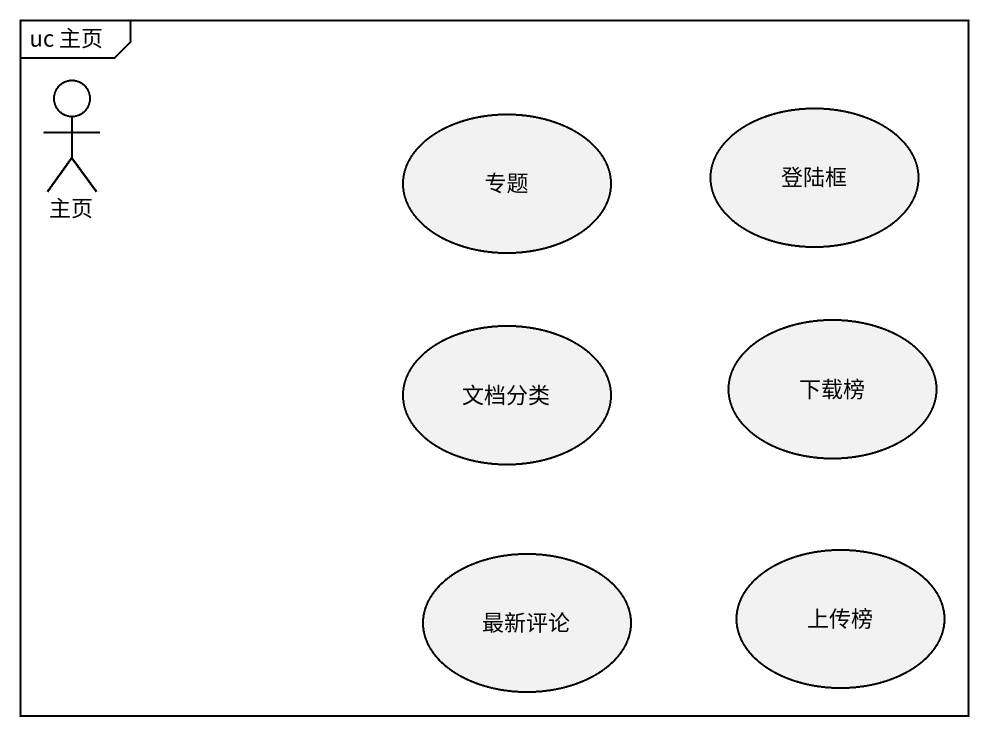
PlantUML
@startuml
mainframe uc 主页
actor 主页
usecase 专题
usecase 登陆框
usecase 文档分类
usecase 下载榜
usecase 最新评论
usecase 上传榜
@enduml
